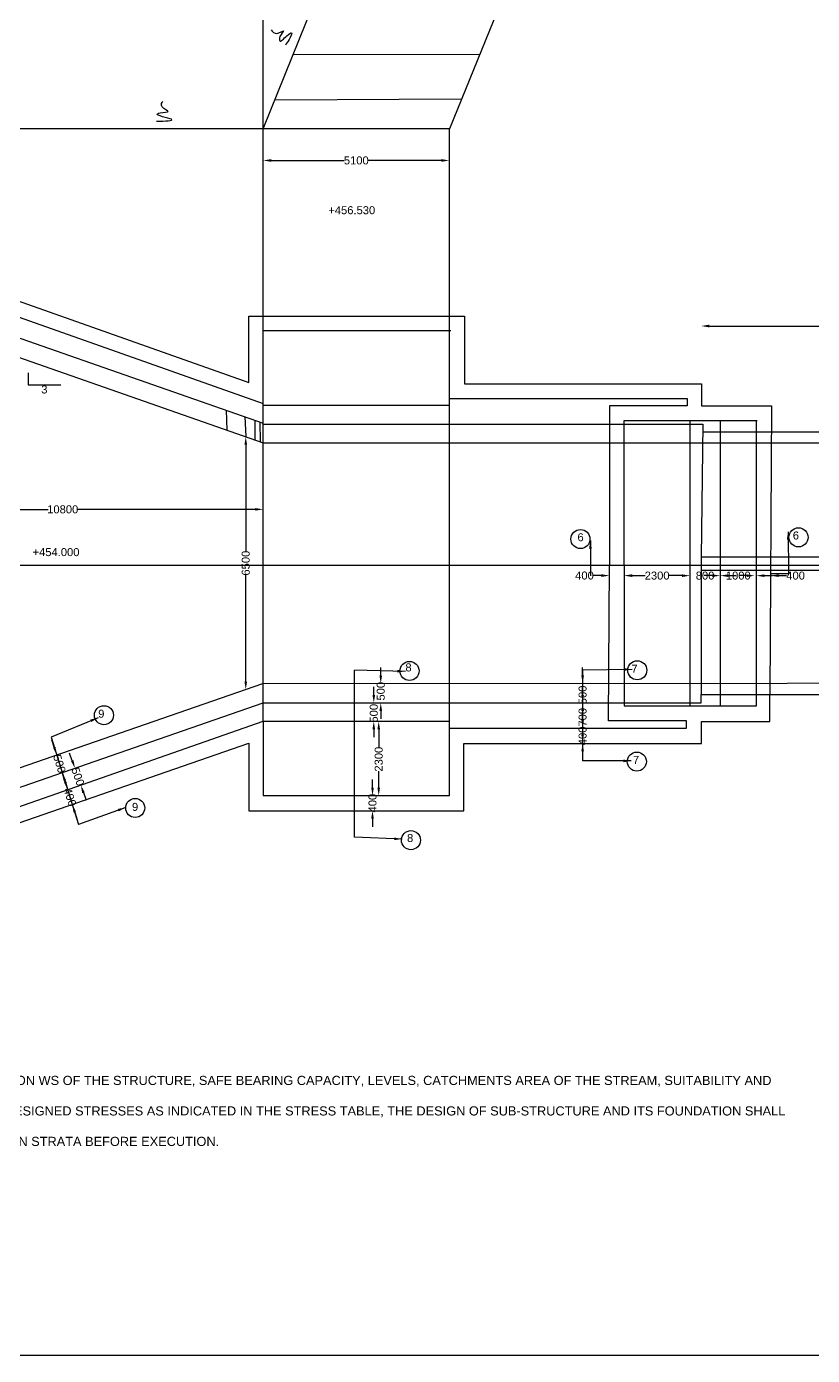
# Model space of a CAD drawing. Header units: millimetres. Extents: x -53213883 to -53195167, y 22134514 to 22146885.
# Drawn here: x -53209707 to -53206268, y 22134514 to 22140327 of the extents above; entities that cross this region are included whole.
import ezdxf

# ---------------------------------------------------------------- set-up
doc = ezdxf.new("R2010")
doc.units = ezdxf.units.MM
doc.header["$MEASUREMENT"] = 0
doc.header["$PDMODE"] = 32
doc.header["$PDSIZE"] = 28
for name, color, linetype in [('DIMENSION', 7, 'Continuous'), ('DRAWING', 2, 'Continuous'), ('TEXT', 7, 'Continuous')]:
    doc.layers.add(name, color=color, linetype=linetype)
doc.styles.get("Standard").update_dxf_attribs({"font": 'arial.ttf', "height": 35})
doc.dimstyles.get("Standard").update_dxf_attribs({"dimtxt": 35, "dimasz": 35, "dimexe": 0.18, "dimexo": 0.0625, "dimgap": 0.09, "dimtad": 0, "dimtoh": 1, "dimdec": 0, "dimzin": 0, "dimdsep": 46, "dimtxsty": 'Standard', "dimcen": 0.09, "dimse1": 1, "dimse2": 1, "dimadec": 0, "dimazin": 0, "dimtfac": 1, "dimtdec": 0, "dimtofl": 0, "dimtmove": 0, "dimatfit": 3, "dimfxl": 1, "dimtolj": 1, "dimtzin": 0, "dimarcsym": 0})

# ---------------------------------------------------------------- blocks, each defined once
blk = doc.blocks.new('*D84')
at = {"layer": 'Defpoints', "color": 0, "transparency": 16777216}
for p in [(-53210425.9, 22138229.4), (-53208671.3, 22138229.4), (-53208671.3, 22138215.2)]:
    blk.add_point(p, dxfattribs=at)
at = {"layer": 'DIMENSION', "color": 0, "lineweight": -2, "transparency": 16777216}
for p, q in [((-53210390.9, 22138215.2), (-53209612.9, 22138215.2)), ((-53208706.3, 22138215.2), (-53209484.4, 22138215.2))]:
    blk.add_line(p, q, dxfattribs=at)
at = {"layer": 'DIMENSION', "color": 0, "transparency": 16777216}
for points in [[(-53210390.9, 22138221.1), (-53210390.9, 22138209.4), (-53210425.9, 22138215.2)], [(-53208706.3, 22138221.1), (-53208706.3, 22138209.4), (-53208671.3, 22138215.2)]]:
    blk.add_solid(points, dxfattribs=at)
at = {"layer": 'DIMENSION', "color": 0, "transparency": 16777216, "insert": (-53209548.6, 22138215.2), "char_height": 35, "attachment_point": 5}
blk.add_mtext('\\A1;10800', dxfattribs=at)
blk = doc.blocks.new('*D85')
at = {"layer": 'Defpoints', "color": 0, "transparency": 16777216}
for p in [(-53208747.4, 22138532.6), (-53208747.8, 22137427.2), (-53208747.8, 22137427.2)]:
    blk.add_point(p, dxfattribs=at)
at = {"layer": 'DIMENSION', "color": 0, "lineweight": -2, "transparency": 16777216}
for p, q in [((-53208747.8, 22138497.6), (-53208747.8, 22138032.3)), ((-53208747.8, 22137462.2), (-53208747.8, 22137927.5))]:
    blk.add_line(p, q, dxfattribs=at)
at = {"layer": 'DIMENSION', "color": 0, "transparency": 16777216}
for points in [[(-53208753.6, 22138497.6), (-53208742, 22138497.6), (-53208747.8, 22138532.6)], [(-53208753.6, 22137462.2), (-53208742, 22137462.2), (-53208747.8, 22137427.2)]]:
    blk.add_solid(points, dxfattribs=at)
at = {"layer": 'DIMENSION', "color": 0, "transparency": 16777216, "insert": (-53208747.8, 22137979.9), "char_height": 35, "attachment_point": 5, "rotation": 90}
blk.add_mtext('\\A1;6500', dxfattribs=at)
blk = doc.blocks.new('*D90')
at = {"layer": 'Defpoints', "color": 0, "transparency": 16777216}
for p in [(-53208264.1, 22136963.2), (-53208264.1, 22136897.1), (-53208193.1, 22136897.1)]:
    blk.add_point(p, dxfattribs=at)
at = {"layer": 'DIMENSION', "color": 0, "lineweight": -2, "transparency": 16777216}
for p, q in [((-53208193.1, 22136998.2), (-53208193.1, 22137033.2)), ((-53208193.1, 22136862.1), (-53208193.1, 22136827.1))]:
    blk.add_line(p, q, dxfattribs=at)
at = {"layer": 'DIMENSION', "color": 0, "transparency": 16777216}
for points in [[(-53208198.9, 22136998.2), (-53208187.2, 22136998.2), (-53208193.1, 22136963.2)], [(-53208198.9, 22136862.1), (-53208187.2, 22136862.1), (-53208193.1, 22136897.1)]]:
    blk.add_solid(points, dxfattribs=at)
at = {"layer": 'DIMENSION', "color": 0, "transparency": 16777216, "insert": (-53208193.1, 22136930.2), "char_height": 35, "attachment_point": 5, "rotation": 90}
blk.add_mtext('\\A1;400', dxfattribs=at)
blk = doc.blocks.new('*D91')
at = {"layer": 'Defpoints', "color": 0, "transparency": 16777216}
for p in [(-53208264.1, 22137288.2), (-53208264.1, 22136963.2), (-53208165.9, 22136963.2)]:
    blk.add_point(p, dxfattribs=at)
at = {"layer": 'DIMENSION', "color": 0, "lineweight": -2, "transparency": 16777216}
for p, q in [((-53208165.9, 22137253.2), (-53208165.9, 22137175)), ((-53208165.9, 22136998.2), (-53208165.9, 22137069.8))]:
    blk.add_line(p, q, dxfattribs=at)
at = {"layer": 'DIMENSION', "color": 0, "transparency": 16777216}
for points in [[(-53208171.7, 22137253.2), (-53208160.1, 22137253.2), (-53208165.9, 22137288.2)], [(-53208171.7, 22136998.2), (-53208160.1, 22136998.2), (-53208165.9, 22136963.2)]]:
    blk.add_solid(points, dxfattribs=at)
at = {"layer": 'DIMENSION', "color": 0, "transparency": 16777216, "insert": (-53208165.9, 22137122.4), "char_height": 35, "attachment_point": 5, "rotation": 90}
blk.add_mtext('\\A1;2300', dxfattribs=at)
blk = doc.blocks.new('*D92')
at = {"layer": 'Defpoints', "color": 0, "transparency": 16777216}
for p in [(-53208264.2, 22137453.1), (-53208157, 22137453.1), (-53208264.1, 22137368.6)]:
    blk.add_point(p, dxfattribs=at)
at = {"layer": 'DIMENSION', "color": 0, "lineweight": -2, "transparency": 16777216}
for p, q in [((-53208157, 22137488.1), (-53208157, 22137523.1)), ((-53208157, 22137333.6), (-53208157, 22137298.6))]:
    blk.add_line(p, q, dxfattribs=at)
at = {"layer": 'DIMENSION', "color": 0, "transparency": 16777216}
for points in [[(-53208162.8, 22137488.1), (-53208151.2, 22137488.1), (-53208157, 22137453.1)], [(-53208162.8, 22137333.6), (-53208151.2, 22137333.6), (-53208157, 22137368.6)]]:
    blk.add_solid(points, dxfattribs=at)
at = {"layer": 'DIMENSION', "color": 0, "transparency": 16777216, "insert": (-53208157, 22137419.7), "char_height": 35, "attachment_point": 5, "rotation": 90}
blk.add_mtext('\\A1;500', dxfattribs=at)
blk = doc.blocks.new('*D93')
at = {"layer": 'Defpoints', "color": 0, "transparency": 16777216}
for p in [(-53208264.2, 22137368.6), (-53208264.2, 22137288.2), (-53208187.5, 22137288.2)]:
    blk.add_point(p, dxfattribs=at)
at = {"layer": 'DIMENSION', "color": 0, "lineweight": -2, "transparency": 16777216}
for p, q in [((-53208187.5, 22137403.6), (-53208187.5, 22137438.6)), ((-53208187.5, 22137253.2), (-53208187.5, 22137218.2))]:
    blk.add_line(p, q, dxfattribs=at)
at = {"layer": 'DIMENSION', "color": 0, "transparency": 16777216}
for points in [[(-53208193.3, 22137403.6), (-53208181.7, 22137403.6), (-53208187.5, 22137368.6)], [(-53208193.3, 22137253.2), (-53208181.7, 22137253.2), (-53208187.5, 22137288.2)]]:
    blk.add_solid(points, dxfattribs=at)
at = {"layer": 'DIMENSION', "color": 0, "transparency": 16777216, "insert": (-53208187.5, 22137323.4), "char_height": 35, "attachment_point": 5, "rotation": 90}
blk.add_mtext('\\A1;500', dxfattribs=at)
blk = doc.blocks.new('*D94')
at = {"layer": 'Defpoints', "color": 0, "transparency": 16777216}
for p in [(-53207273.7, 22137368.6), (-53207273.7, 22137257.5), (-53207273.7, 22137257.5)]:
    blk.add_point(p, dxfattribs=at)
at = {"layer": 'DIMENSION', "color": 0, "lineweight": -2, "transparency": 16777216}
for p, q in [((-53207273.7, 22137403.6), (-53207273.7, 22137438.6)), ((-53207273.7, 22137222.5), (-53207273.7, 22137187.5))]:
    blk.add_line(p, q, dxfattribs=at)
at = {"layer": 'DIMENSION', "color": 0, "transparency": 16777216}
for points in [[(-53207279.5, 22137403.6), (-53207267.9, 22137403.6), (-53207273.7, 22137368.6)], [(-53207279.5, 22137222.5), (-53207267.9, 22137222.5), (-53207273.7, 22137257.5)]]:
    blk.add_solid(points, dxfattribs=at)
at = {"layer": 'DIMENSION', "color": 0, "transparency": 16777216, "insert": (-53207273.7, 22137305.7), "char_height": 35, "attachment_point": 5, "rotation": 90}
blk.add_mtext('\\A1;700', dxfattribs=at)
blk = doc.blocks.new('*D95')
at = {"layer": 'Defpoints', "color": 0, "transparency": 16777216}
for p in [(-53207273.8, 22137453.7), (-53207273.7, 22137453.7), (-53207273.7, 22137368.6)]:
    blk.add_point(p, dxfattribs=at)
at = {"layer": 'DIMENSION', "color": 0, "lineweight": -2, "transparency": 16777216}
for p, q in [((-53207273.7, 22137488.7), (-53207273.7, 22137523.7)), ((-53207273.7, 22137333.6), (-53207273.7, 22137298.6))]:
    blk.add_line(p, q, dxfattribs=at)
at = {"layer": 'DIMENSION', "color": 0, "transparency": 16777216}
for points in [[(-53207279.6, 22137488.7), (-53207267.9, 22137488.7), (-53207273.7, 22137453.7)], [(-53207279.6, 22137333.6), (-53207267.9, 22137333.6), (-53207273.7, 22137368.6)]]:
    blk.add_solid(points, dxfattribs=at)
at = {"layer": 'DIMENSION', "color": 0, "transparency": 16777216, "insert": (-53207273.7, 22137403.6), "char_height": 35, "attachment_point": 5, "rotation": 90}
blk.add_mtext('\\A1;500', dxfattribs=at)
blk = doc.blocks.new('*D96')
at = {"layer": 'Defpoints', "color": 0, "transparency": 16777216}
for p in [(-53207156.2, 22137925.6), (-53207156.2, 22137925.6), (-53207091.6, 22137925.3)]:
    blk.add_point(p, dxfattribs=at)
at = {"layer": 'DIMENSION', "color": 0, "lineweight": -2, "transparency": 16777216}
for p, q in [((-53207191.2, 22137925.6), (-53207226.2, 22137925.6)), ((-53207056.6, 22137925.6), (-53207021.6, 22137925.6))]:
    blk.add_line(p, q, dxfattribs=at)
at = {"layer": 'DIMENSION', "color": 0, "transparency": 16777216}
for points in [[(-53207191.2, 22137931.5), (-53207191.2, 22137919.8), (-53207156.2, 22137925.6)], [(-53207056.6, 22137931.5), (-53207056.6, 22137919.8), (-53207091.6, 22137925.6)]]:
    blk.add_solid(points, dxfattribs=at)
at = {"layer": 'DIMENSION', "color": 0, "transparency": 16777216, "insert": (-53207265.6, 22137925.6), "char_height": 35, "attachment_point": 5}
blk.add_mtext('\\A1;400', dxfattribs=at)
blk = doc.blocks.new('*D97')
at = {"layer": 'Defpoints', "color": 0, "transparency": 16777216}
for p in [(-53207091.6, 22137925.3), (-53206803.9, 22137925.3), (-53206803.9, 22137925.3)]:
    blk.add_point(p, dxfattribs=at)
at = {"layer": 'DIMENSION', "color": 0, "lineweight": -2, "transparency": 16777216}
for p, q in [((-53207056.6, 22137925.3), (-53207000.4, 22137925.3)), ((-53206838.9, 22137925.3), (-53206895.2, 22137925.3))]:
    blk.add_line(p, q, dxfattribs=at)
at = {"layer": 'DIMENSION', "color": 0, "transparency": 16777216}
for points in [[(-53207056.6, 22137931.1), (-53207056.6, 22137919.4), (-53207091.6, 22137925.3)], [(-53206838.9, 22137931.1), (-53206838.9, 22137919.4), (-53206803.9, 22137925.3)]]:
    blk.add_solid(points, dxfattribs=at)
at = {"layer": 'DIMENSION', "color": 0, "transparency": 16777216, "insert": (-53206947.8, 22137925.3), "char_height": 35, "attachment_point": 5}
blk.add_mtext('\\A1;2300', dxfattribs=at)
blk = doc.blocks.new('*D98')
at = {"layer": 'Defpoints', "color": 0, "transparency": 16777216}
for p in [(-53206803.9, 22137925.3), (-53206671.8, 22137925.3), (-53206671.8, 22137925.3)]:
    blk.add_point(p, dxfattribs=at)
at = {"layer": 'DIMENSION', "color": 0, "lineweight": -2, "transparency": 16777216}
for p, q in [((-53206838.9, 22137925.3), (-53206873.9, 22137925.3)), ((-53206636.8, 22137925.3), (-53206601.8, 22137925.3))]:
    blk.add_line(p, q, dxfattribs=at)
at = {"layer": 'DIMENSION', "color": 0, "transparency": 16777216}
for points in [[(-53206838.9, 22137931.1), (-53206838.9, 22137919.4), (-53206803.9, 22137925.3)], [(-53206636.8, 22137931.1), (-53206636.8, 22137919.4), (-53206671.8, 22137925.3)]]:
    blk.add_solid(points, dxfattribs=at)
at = {"layer": 'DIMENSION', "color": 0, "transparency": 16777216, "insert": (-53206737.9, 22137925.3), "char_height": 35, "attachment_point": 5}
blk.add_mtext('\\A1;800', dxfattribs=at)
blk = doc.blocks.new('*D99')
at = {"layer": 'Defpoints', "color": 0, "transparency": 16777216}
for p in [(-53206671.8, 22137925.3), (-53206513.6, 22137925.3), (-53206513.6, 22137925.3)]:
    blk.add_point(p, dxfattribs=at)
at = {"layer": 'DIMENSION', "color": 0, "lineweight": -2, "transparency": 16777216}
for p, q in [((-53206706.8, 22137925.3), (-53206741.8, 22137925.3)), ((-53206478.6, 22137925.3), (-53206443.6, 22137925.3))]:
    blk.add_line(p, q, dxfattribs=at)
at = {"layer": 'DIMENSION', "color": 0, "transparency": 16777216}
for points in [[(-53206706.8, 22137931.1), (-53206706.8, 22137919.4), (-53206671.8, 22137925.3)], [(-53206478.6, 22137931.1), (-53206478.6, 22137919.4), (-53206513.6, 22137925.3)]]:
    blk.add_solid(points, dxfattribs=at)
at = {"layer": 'DIMENSION', "color": 0, "transparency": 16777216, "insert": (-53206592.7, 22137925.3), "char_height": 35, "attachment_point": 5}
blk.add_mtext('\\A1;1000', dxfattribs=at)
blk = doc.blocks.new('*D100')
at = {"layer": 'Defpoints', "color": 0, "transparency": 16777216}
for p in [(-53206520.9, 22137927.1), (-53206451.3, 22137925.3), (-53206451.3, 22137925.3)]:
    blk.add_point(p, dxfattribs=at)
at = {"layer": 'DIMENSION', "color": 0, "lineweight": -2, "transparency": 16777216}
for p, q in [((-53206555.9, 22137925.3), (-53206590.9, 22137925.3)), ((-53206416.3, 22137925.3), (-53206381.3, 22137925.3))]:
    blk.add_line(p, q, dxfattribs=at)
at = {"layer": 'DIMENSION', "color": 0, "transparency": 16777216}
for points in [[(-53206555.9, 22137931.1), (-53206555.9, 22137919.4), (-53206520.9, 22137925.3)], [(-53206416.3, 22137931.1), (-53206416.3, 22137919.4), (-53206451.3, 22137925.3)]]:
    blk.add_solid(points, dxfattribs=at)
at = {"layer": 'DIMENSION', "color": 0, "transparency": 16777216, "insert": (-53206341.9, 22137925.3), "char_height": 35, "attachment_point": 5}
blk.add_mtext('\\A1;400', dxfattribs=at)
blk = doc.blocks.new('*D107')
at = {"layer": 'Defpoints', "color": 0, "transparency": 16777216}
for p in [(-53206755, 22139007.6), (-53204987.5, 22139018.5), (-53204987.5, 22139017.3)]:
    blk.add_point(p, dxfattribs=at)
at = {"layer": 'DIMENSION', "color": 0, "lineweight": -2, "transparency": 16777216}
for p, q in [((-53206720, 22139017.3), (-53205935.5, 22139017.3)), ((-53205022.5, 22139017.3), (-53205807, 22139017.3))]:
    blk.add_line(p, q, dxfattribs=at)
at = {"layer": 'DIMENSION', "color": 0, "transparency": 16777216}
for points in [[(-53206720, 22139023.2), (-53206720, 22139011.5), (-53206755, 22139017.3)], [(-53205022.5, 22139023.2), (-53205022.5, 22139011.5), (-53204987.5, 22139017.3)]]:
    blk.add_solid(points, dxfattribs=at)
at = {"layer": 'DIMENSION', "color": 0, "transparency": 16777216, "insert": (-53205871.3, 22139017.3), "char_height": 35, "attachment_point": 5}
blk.add_mtext('\\A1;11000', dxfattribs=at)
blk = doc.blocks.new('*D153')
at = {"layer": 'Defpoints', "color": 0, "transparency": 16777216}
for p in [(-53208671.3, 22139741.5), (-53207856.9, 22139741.5), (-53207856.9, 22139741.5)]:
    blk.add_point(p, dxfattribs=at)
at = {"layer": 'DIMENSION', "color": 0, "lineweight": -2, "transparency": 16777216}
for p, q in [((-53208636.3, 22139741.5), (-53208316.4, 22139741.5)), ((-53207891.9, 22139741.5), (-53208211.8, 22139741.5))]:
    blk.add_line(p, q, dxfattribs=at)
at = {"layer": 'DIMENSION', "color": 0, "transparency": 16777216}
for points in [[(-53208636.3, 22139747.3), (-53208636.3, 22139735.6), (-53208671.3, 22139741.5)], [(-53207891.9, 22139747.3), (-53207891.9, 22139735.6), (-53207856.9, 22139741.5)]]:
    blk.add_solid(points, dxfattribs=at)
at = {"layer": 'DIMENSION', "color": 0, "transparency": 16777216, "insert": (-53208264.1, 22139741.5), "char_height": 35, "attachment_point": 5}
blk.add_mtext('\\A1;5100', dxfattribs=at)
blk = doc.blocks.new('*D157')
at = {"layer": 'Defpoints', "color": 0, "transparency": 16777216}
for p in [(-53209575, 22137140.9), (-53209575, 22137140.9), (-53209550.5, 22137063.6)]:
    blk.add_point(p, dxfattribs=at)
at = {"layer": 'DRAWING', "color": 0, "lineweight": -2, "transparency": 16777216}
for p, q in [((-53209585.6, 22137174.3), (-53209596.2, 22137207.6)), ((-53209540, 22137030.3), (-53209529.4, 22136996.9))]:
    blk.add_line(p, q, dxfattribs=at)
at = {"layer": 'DRAWING', "color": 0, "transparency": 16777216}
for points in [[(-53209580, 22137176), (-53209591.1, 22137172.5), (-53209575, 22137140.9)], [(-53209534.4, 22137032), (-53209545.5, 22137028.5), (-53209550.5, 22137063.6)]]:
    blk.add_solid(points, dxfattribs=at)
at = {"layer": 'DRAWING', "color": 0, "transparency": 16777216, "insert": (-53209562.8, 22137102.3), "char_height": 35, "attachment_point": 5, "rotation": 287.57864}
blk.add_mtext('\\A1;500', dxfattribs=at)
blk = doc.blocks.new('*D158')
at = {"layer": 'Defpoints', "color": 0, "transparency": 16777216}
for p in [(-53209494.5, 22137083.1), (-53209469.3, 22137009), (-53209468.7, 22137009.2)]:
    blk.add_point(p, dxfattribs=at)
at = {"layer": 'DRAWING', "color": 0, "lineweight": -2, "transparency": 16777216}
for p, q in [((-53209506.7, 22137115.9), (-53209518.3, 22137148.9)), ((-53209457.8, 22136976), (-53209446.2, 22136942.9))]:
    blk.add_line(p, q, dxfattribs=at)
at = {"layer": 'DRAWING', "color": 0, "transparency": 16777216}
for points in [[(-53209501.2, 22137117.8), (-53209512.2, 22137114), (-53209495.2, 22137082.9)], [(-53209452.3, 22136977.9), (-53209463.3, 22136974), (-53209469.3, 22137009)]]:
    blk.add_solid(points, dxfattribs=at)
at = {"layer": 'DRAWING', "color": 0, "transparency": 16777216, "insert": (-53209482.2, 22137045.9), "char_height": 35, "attachment_point": 5, "rotation": 289.28283}
blk.add_mtext('\\A1;500', dxfattribs=at)
blk = doc.blocks.new('*D159')
at = {"layer": 'Defpoints', "color": 0, "transparency": 16777216}
for p in [(-53209526.9, 22136988.9), (-53209506.5, 22136924.5), (-53209506.5, 22136924.5)]:
    blk.add_point(p, dxfattribs=at)
at = {"layer": 'DRAWING', "color": 0, "lineweight": -2, "transparency": 16777216}
for p, q in [((-53209537.4, 22137022.2), (-53209548, 22137055.6)), ((-53209495.9, 22136891.2), (-53209485.3, 22136857.8))]:
    blk.add_line(p, q, dxfattribs=at)
at = {"layer": 'DRAWING', "color": 0, "transparency": 16777216}
for points in [[(-53209531.9, 22137024), (-53209543, 22137020.5), (-53209526.9, 22136988.9)], [(-53209490.3, 22136892.9), (-53209501.5, 22136889.4), (-53209506.5, 22136924.5)]]:
    blk.add_solid(points, dxfattribs=at)
at = {"layer": 'DRAWING', "color": 0, "transparency": 16777216, "insert": (-53209516.7, 22136956.7), "char_height": 35, "attachment_point": 5, "rotation": 287.57864}
blk.add_mtext('\\A1;400', dxfattribs=at)
blk = doc.blocks.new('*D160')
at = {"layer": 'Defpoints', "color": 0, "transparency": 16777216}
for p in [(-53207327.2, 22137257.5), (-53207327.2, 22137191.2), (-53207273.7, 22137191.2)]:
    blk.add_point(p, dxfattribs=at)
at = {"layer": 'DRAWING', "color": 0, "lineweight": -2, "transparency": 16777216}
for p, q in [((-53207273.7, 22137292.5), (-53207273.7, 22137327.5)), ((-53207273.7, 22137156.2), (-53207273.7, 22137121.2))]:
    blk.add_line(p, q, dxfattribs=at)
at = {"layer": 'DRAWING', "color": 0, "transparency": 16777216}
for points in [[(-53207279.5, 22137292.5), (-53207267.9, 22137292.5), (-53207273.7, 22137257.5)], [(-53207279.5, 22137156.2), (-53207267.9, 22137156.2), (-53207273.7, 22137191.2)]]:
    blk.add_solid(points, dxfattribs=at)
at = {"layer": 'DRAWING', "color": 0, "transparency": 16777216, "insert": (-53207273.7, 22137224.3), "char_height": 35, "attachment_point": 5, "rotation": 90}
blk.add_mtext('\\A1;400', dxfattribs=at)

msp = doc.modelspace()

# ---------------------------------------------------------------- linework, layer by layer
at = {"layer": 'DIMENSION', "color": 0}
msp.add_lwpolyline([(-53195173.3, 22134514.2), (-53212670.2, 22134514.2), (-53212670.2, 22146885.2), (-53195173.3, 22146885.2)], close=True, dxfattribs=at)
for points in [[(-53208672.8, 22138997.1), (-53207850.3, 22138997.1)], [(-53209699.5, 22138812.3), (-53209699.5, 22138760.6), (-53209556.7, 22138760.6)], [(-53208832.9, 22138649.3), (-53208830, 22138561.5)], [(-53208752.3, 22138621.3), (-53208747.8, 22138532.8)], [(-53208707.9, 22138605.8), (-53208707.9, 22138518.8)], [(-53208686.3, 22138598.3), (-53208684.6, 22138510.7)]]:
    msp.add_lwpolyline(points, dxfattribs=at)
for centre in [(-53207283.3, 22138085.4), (-53206329.1, 22138092.9), (-53208031.3, 22137508.3), (-53207034.6, 22137511.4), (-53209368.1, 22137314.8), (-53207036.5, 22137111.9), (-53209231.4, 22136909.2), (-53208024.9, 22136768.3)]:
    msp.add_circle(centre, 41.7, dxfattribs=at)
at = {"layer": 'DRAWING', "color": 0}
for points in [[(-53208671.3, 22139879.7), (-53207503.9, 22142773.6)], [(-53206679, 22142773.6), (-53207856.9, 22139879.7)], [(-53208671.3, 22137288.2), (-53208671.3, 22140539.7), (-53212309.1, 22140539.7)], [(-53208539.2, 22140207.2), (-53207724.2, 22140205.7)], [(-53208620.2, 22140006.5), (-53207803.3, 22140011.2)], [(-53210362, 22136345.4), (-53210200.1, 22136345.4), (-53210200.1, 22136753.3), (-53208671.3, 22137288.2), (-53208671.3, 22136963.2), (-53207856.9, 22136963.2), (-53207856.9, 22139879.7), (-53212309.1, 22139879.7)], [(-53210425.9, 22139095.4), (-53210425.9, 22139688.8), (-53210128.8, 22139688.8), (-53210128.8, 22139263), (-53208733.6, 22138770.1), (-53208733.6, 22139060.1), (-53207791.2, 22139060.1), (-53207791.2, 22138764.7), (-53206753.8, 22138764.7), (-53206753.8, 22138668.4), (-53206447.2, 22138668.4), (-53206454.1, 22137406)], [(-53210356.4, 22139623.3), (-53210193.9, 22139623.3), (-53210193.9, 22139216), (-53208671.3, 22138679)], [(-53210275.2, 22139623.3), (-53210275.2, 22139151.9), (-53208671.3, 22138593)], [(-53210356.4, 22139095.3), (-53208671.3, 22138506), (-53201789.3, 22138506), (-53200669.1, 22139094.4), (-53200669.1, 22139536.4)], [(-53207856.9, 22138700.2), (-53206816.4, 22138700.2), (-53206816.4, 22138668.6), (-53207155.9, 22138668.6), (-53207155.9, 22137971.6)], [(-53208671.3, 22138670.4), (-53207856.9, 22138670.4)], [(-53208671.3, 22138587.6), (-53206748.5, 22138587.6), (-53206755.1, 22138005.7), (-53206755.1, 22138005.7)], [(-53207091.6, 22137971.6), (-53207091.6, 22138603.3), (-53206510.2, 22138603.3)], [(-53206803.9, 22137971.6), (-53206803.9, 22138603.3)], [(-53206671.8, 22138603.3), (-53206671.8, 22137971.6)], [(-53206513.6, 22137971.6), (-53206513.6, 22138603.3)], [(-53206748.5, 22138554.3), (-53203227.5, 22138554.3)], [(-53212456, 22138257.8), (-53212456, 22137971.6), (-53198466.8, 22137971.6), (-53198466.8, 22138248.8)], [(-53210425.9, 22137971.6), (-53210425.9, 22136280.5), (-53210135.5, 22136280.5), (-53210135.5, 22136706.6), (-53208733.8, 22137192.3), (-53208733.8, 22136897.1), (-53207793.2, 22136897.1), (-53207793.2, 22137191.2), (-53206754.2, 22137191.2), (-53206754.2, 22137288), (-53206454.1, 22137288), (-53206454.1, 22137406), (-53203227.5, 22137406), (-53203227.5, 22138005.7), (-53206755.1, 22138005.7), (-53206755.1, 22137406), (-53206454.1, 22137406)], [(-53210362, 22136345.4), (-53210362, 22136868.5), (-53208673.6, 22137452.9), (-53201788.5, 22137457.2), (-53200667.1, 22136867.1), (-53200667.1, 22136428.6), (-53200875.3, 22136428.6), (-53200875.3, 22136740.1), (-53201789.6, 22137216.7), (-53201789.6, 22137213.4), (-53202097.2, 22137213.4), (-53202097.2, 22137246.9), (-53203226.4, 22137246.9), (-53203226.4, 22137296.9), (-53202825.2, 22137296.9), (-53202825.2, 22137971.6)], [(-53207856.9, 22137257.5), (-53206819.6, 22137257.5), (-53206819.6, 22137289.6), (-53207160, 22137289.6), (-53207155.9, 22137971.6)], [(-53207091.6, 22137971.6), (-53207091.6, 22137355.4), (-53206513.6, 22137355.4), (-53206513.6, 22137971.6)], [(-53206803.9, 22137355.4), (-53206803.9, 22137971.6)], [(-53206755.1, 22137949.7), (-53203227.5, 22137949.7)], [(-53206671.8, 22137971.6), (-53206671.8, 22137355.4)], [(-53210281.1, 22136345.4), (-53210281.1, 22136810.2), (-53208671.3, 22137368.6), (-53206755.1, 22137368.6), (-53206755.1, 22137406)], [(-53208671.3, 22137288.2), (-53207856.9, 22137288.2)]]:
    msp.add_lwpolyline(points, dxfattribs=at)
for points in [[(-53208636.9, 22140313.2), (-53208611.6, 22140297.5), (-53208582.5, 22140308.2), (-53208598, 22140283.2), (-53208598.7, 22140264.3), (-53208567.7, 22140287), (-53208547.2, 22140299.7), (-53208558.5, 22140271.2), (-53208574, 22140246.3)], [(-53209138, 22139912.7), (-53209072.6, 22139921.6), (-53209134.6, 22139945.8), (-53209122.5, 22139949.8), (-53209086.7, 22139955.6), (-53209113.5, 22139975.4), (-53209115.8, 22139990.1), (-53209110.6, 22140000.7)]]:
    msp.add_spline(points, degree=3, dxfattribs=at)

# ---------------------------------------------------------------- texts
at = {"layer": 'DIMENSION', "color": 0, "insert": (-53212465.3, 22135827.7), "char_height": 40, "width": 6147.949, "attachment_point": 1}
msp.add_mtext("{\\H1.3575x;\\LSPECIAL NOTES : \\P}1. THE ENGINEER-IN-CHIEF. TGP, SRIKALAHASTI HAS TO VERIFY AND ASCERTAIN H P'S, ANY TANK ON WS OF THE STRUCTURE, SAFE BEARING CAPACITY, LEVELS, CATCHMENTS AREA OF THE STREAM, SUITABILITY AND LOCATION OF STRUCTURE BEFORE EXECUTION \\P2. IF THE FOUNDATION STRATA MET WITH DURING EXECUTION IS NOT CAPABLE OF TAKING THE DESIGNED STRESSES AS INDICATED IN THE STRESS TABLE, THE DESIGN OF SUB-STRUCTURE AND ITS FOUNDATION SHALL BE SUITABLY MODIFIED AND GOT APPROVE!? BY CE/CDO. \\P3. PLATE LOAD TEST SHALL BE CONDUCTED TO ENSURE SAFE BEARING CAPACITY OF FOUNDATION STRATA BEFORE EXECUTION. \\P4. 100 MM THICK  LINING IN CC M15 GRADE FOR CANAL BED AND SIDE SLOPES. \\P5. D/S OF TAIL CHANNEL HAS TO BE REGARDED TILL iT MEETS NATURAL BED LEVEL OF DRAIN. ", dxfattribs=at)
at = {"layer": 'TEXT', "color": 0}
for s, p in [('+456.530', (-53208386.6, 22139506.4)), ('3', (-53209642.5, 22138722.2)), ('6', (-53207296.3, 22138075.8)), ('6', (-53206354.1, 22138083.5)), ('+454.000', (-53209680.6, 22138010.8)), ('8', (-53208049.2, 22137506.3)), ('7', (-53207060.4, 22137500.9)), ('9', (-53209393.3, 22137303.8)), ('7', (-53207053.6, 22137101.6)), ('9', (-53209245.6, 22136896.3)), ('8', (-53208041.9, 22136760.1))]:
    msp.add_text(s, height=35, dxfattribs=at).set_placement(p)

# ---------------------------------------------------------------- dimensions: what is measured, and where the dimension line sits
at = {"layer": 'DIMENSION', "color": 0}
for base, p1, p2, text, picture, middle in [((-53207856.9, 22139741.5), (-53208671.3, 22139741.5), (-53207856.9, 22139741.5), '5100', '*D153', (-53208264.1, 22139741.5)), ((-53204987.5, 22139017.3), (-53206755, 22139007.6), (-53204987.5, 22139018.5), '11000', '*D107', (-53205871.3, 22139017.3)), ((-53208671.3, 22138215.2), (-53210425.9, 22138229.4), (-53208671.3, 22138229.4), '10800', '*D84', (-53209548.6, 22138215.2)), ((-53207156.2, 22137925.6), (-53207091.6, 22137925.3), (-53207156.2, 22137925.6), '400', '*D96', (-53207265.6, 22137925.6)), ((-53206803.9, 22137925.3), (-53207091.6, 22137925.3), (-53206803.9, 22137925.3), '2300', '*D97', (-53206947.8, 22137925.3)), ((-53206671.8, 22137925.3), (-53206803.9, 22137925.3), (-53206671.8, 22137925.3), '800', '*D98', (-53206737.9, 22137925.3)), ((-53206513.6, 22137925.3), (-53206671.8, 22137925.3), (-53206513.6, 22137925.3), '1000', '*D99', (-53206592.7, 22137925.3)), ((-53206451.3, 22137925.3), (-53206520.9, 22137927.1), (-53206451.3, 22137925.3), '400', '*D100', (-53206341.9, 22137925.3))]:
    dim = msp.add_linear_dim(base=base, p1=p1, p2=p2, text=text, dimstyle='Standard', dxfattribs=at)
    dim.commit()
    dim.dimension.update_dxf_attribs({"geometry": picture, "text_midpoint": middle})
dim = msp.add_linear_dim(base=(-53208747.8, 22137427.2), p1=(-53208747.4, 22138532.6), p2=(-53208747.8, 22137427.2), angle=90, text='6500', dimstyle='Standard', dxfattribs=at)
dim.commit()
dim.dimension.update_dxf_attribs({"geometry": '*D85', "text_midpoint": (-53208747.8, 22137979.9)})
for base, p1, p2, text, picture, middle in [((-53208157, 22137453.1), (-53208264.1, 22137368.6), (-53208264.2, 22137453.1), '500', '*D92', (-53208157, 22137419.7)), ((-53207273.7, 22137453.7), (-53207273.7, 22137368.6), (-53207273.8, 22137453.7), '500', '*D95', (-53207273.7, 22137403.6)), ((-53208187.5, 22137288.2), (-53208264.2, 22137368.6), (-53208264.2, 22137288.2), '500', '*D93', (-53208187.5, 22137323.4)), ((-53207273.7, 22137257.5), (-53207273.7, 22137368.6), (-53207273.7, 22137257.5), '700', '*D94', (-53207273.7, 22137305.7)), ((-53208165.9, 22136963.2), (-53208264.1, 22137288.2), (-53208264.1, 22136963.2), '2300', '*D91', (-53208165.9, 22137122.4)), ((-53208193.1, 22136897.1), (-53208264.1, 22136963.2), (-53208264.1, 22136897.1), '400', '*D90', (-53208193.1, 22136930.2))]:
    dim = msp.add_linear_dim(base=base, p1=p1, p2=p2, angle=90, text=text, dimstyle='Standard', dxfattribs=at)
    dim.commit()
    dim.dimension.update_dxf_attribs({"geometry": picture, "text_midpoint": middle, "dimtype": 160})
at = {"layer": 'DRAWING', "color": 0}
for base, p1, p2, angle, picture, middle, dimtype in [((-53207273.7, 22137191.2), (-53207327.2, 22137257.5), (-53207327.2, 22137191.2), 90, '*D160', (-53207273.7, 22137224.3), 160), ((-53209506.5, 22136924.5), (-53209526.9, 22136988.9), (-53209506.5, 22136924.5), 287.57864, '*D159', (-53209516.7, 22136956.7), 161)]:
    dim = msp.add_linear_dim(base=base, p1=p1, p2=p2, angle=angle, text='400', dimstyle='Standard', dxfattribs=at)
    dim.commit()
    dim.dimension.update_dxf_attribs({"geometry": picture, "text_midpoint": middle, "dimtype": dimtype})
for p1, p2, distance, picture, middle in [((-53209550.5, 22137063.6), (-53209575, 22137140.9), 0, '*D157', (-53209562.8, 22137102.3)), ((-53209494.5, 22137083.1), (-53209468.7, 22137009.2), -0.7, '*D158', (-53209482.2, 22137045.9))]:
    dim = msp.add_aligned_dim(p1=p1, p2=p2, distance=distance, text='500', dimstyle='Standard', dxfattribs=at)
    dim.commit()
    dim.dimension.update_dxf_attribs({"geometry": picture, "text_midpoint": middle})

# ---------------------------------------------------------------- leaders
at = {"layer": 'DIMENSION', "color": 0}
for points in [[(-53206375, 22138117.1), (-53206373.3, 22137933.1), (-53206451.2, 22137933.5)], [(-53207239.6, 22138078.9), (-53207239.8, 22137924.2)], [(-53207056.9, 22137515.3), (-53207273.8, 22137511.8), (-53207273.6, 22137115.2)], [(-53208063.1, 22136773), (-53208272.3, 22136780.6), (-53208271.3, 22137512.5)], [(-53208049.2, 22137506.3), (-53208271.3, 22137512.5)], [(-53209393.3, 22137303.8), (-53209599.6, 22137218.5), (-53209478.9, 22136837.4)], [(-53207060.8, 22137115), (-53207273.6, 22137114.9)], [(-53209272.8, 22136911.3), (-53209478.9, 22136837.4)]]:
    msp.add_leader(points, dimstyle='Standard', override={"dimgap": 0.09, "dimtad": 0}, dxfattribs=at)

doc.saveas('drawing.dxf')
